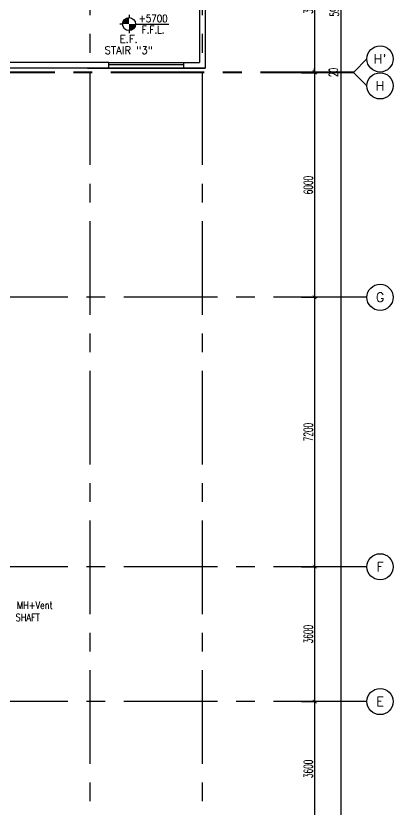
# Model space of a CAD drawing. Extents: x -0.4 to 93.5, y -1.1 to 78.4.
# Drawn here: x 83.44 to 93.53, y 13.67 to 34.87 of the extents above; entities that cross this region are included whole.
import ezdxf
from ezdxf.enums import TextEntityAlignment as Align

# ---------------------------------------------------------------- set-up
doc = ezdxf.new("R2010")
doc.units = 0
doc.header["$MEASUREMENT"] = 0
doc.header["$PDMODE"] = 34
doc.linetypes.add('CENTERX2', pattern=[4, 2.5, -0.5, 0.5, -0.5])
doc.layers.get('0').update_dxf_attribs({"color": 11, "linetype": 'CONTINUOUS'})
doc.layers.get('DEFPOINTS').update_dxf_attribs({"color": 11, "linetype": 'CONTINUOUS'})
for name, color, linetype in [('AX-CR', 11, 'CONTINUOUS'), ('AX-DIM', 11, 'CONTINUOUS'), ('AX-TXT', 11, 'CONTINUOUS'), ('AXES', 11, 'CENTERX2'), ('HAT', 11, 'CONTINUOUS'), ('LEV-PL', 11, 'CONTINUOUS'), ('RM-NAME', 11, 'CONTINUOUS'), ('ROOF', 11, 'CONTINUOUS'), ('WALL', 11, 'CONTINUOUS'), ('WIN', 11, 'CONTINUOUS')]:
    doc.layers.add(name, color=color, linetype=linetype)
doc.styles.add('ROMANS', font='ROMANS.shx', dxfattribs={"width": 0.6})
doc.styles.add('S', font='ROMANS.SHX')
doc.dimstyles.new('STANDARD in', dxfattribs={"dimtxt": 0.24, "dimasz": 0.1, "dimexe": 0.07, "dimexo": 0.05, "dimgap": 0.05, "dimtad": 1, "dimdec": 0, "dimlfac": 1000, "dimzin": 0, "dimdsep": 46, "dimtxsty": 'ROMANS', "dimblk": 'ARCHTICK', "dimcen": 0.05, "dimdle": 0.05, "dimclrd": 7, "dimclre": 7, "dimclrt": 2, "dimadec": 0, "dimazin": 0, "dimtfac": 1, "dimtdec": 0, "dimtmove": 2, "dimatfit": 3, "dimldrblk": 'ARCHTICK', "dimfxl": 0, "dimtolj": 1, "dimtzin": 0, "dimarcsym": 0})

# ---------------------------------------------------------------- blocks, each defined once
blk = doc.blocks.new('_ARCHTICK')
at = {"color": 0, "linetype": 'ByBlock', "const_width": 0.15}
blk.add_lwpolyline([(-0.5, -0.5), (0.5, 0.5)], dxfattribs=at)
blk = doc.blocks.new('*D160')
at = {"layer": 'AX-DIM', "color": 7, "lineweight": -2, "ltscale": 0.3}
for p, q in [((92.132, 64.87), (92.132, 5.45)), ((83.332, 64.82), (92.202, 64.82)), ((83.332, 5.5), (92.202, 5.5))]:
    blk.add_line(p, q, dxfattribs=at)
at = {"layer": 'DEFPOINTS', "color": 0, "ltscale": 0.3}
for p in [(83.282, 64.82), (83.282, 5.5), (92.132, 5.5)]:
    blk.add_point(p, dxfattribs=at)
at = {"layer": 'AX-DIM', "color": 7, "lineweight": -2, "ltscale": 0.3, "xscale": 0.1, "yscale": 0.1, "zscale": 0.1}
for p, rotation in [((92.132, 64.82), 90), ((92.132, 5.5), 270)]:
    blk.add_blockref('_ARCHTICK', p, dxfattribs=dict(at, rotation=rotation))
at = {"layer": 'AX-DIM', "color": 2, "ltscale": 0.3, "insert": (91.962, 35.16), "char_height": 0.24, "attachment_point": 5, "rotation": 90, "style": 'ROMANS'}
blk.add_mtext('\\A1;59320', dxfattribs=at)
blk = doc.blocks.new('*D154')
at = {"layer": 'AX-DIM', "color": 7, "lineweight": -2, "ltscale": 0.3}
for p, q in [((91.082, 27.35), (91.502, 27.35)), ((91.432, 27.4), (91.432, 20.1)), ((91.082, 20.15), (91.502, 20.15))]:
    blk.add_line(p, q, dxfattribs=at)
at = {"layer": 'DEFPOINTS', "color": 0, "ltscale": 0.3}
for p in [(91.032, 27.35), (91.032, 20.15), (91.432, 20.15)]:
    blk.add_point(p, dxfattribs=at)
at = {"layer": 'AX-DIM', "color": 7, "lineweight": -2, "ltscale": 0.3, "xscale": 0.1, "yscale": 0.1, "zscale": 0.1}
for p, rotation in [((91.432, 27.35), 90), ((91.432, 20.15), 270)]:
    blk.add_blockref('_ARCHTICK', p, dxfattribs=dict(at, rotation=rotation))
at = {"layer": 'AX-DIM', "color": 2, "ltscale": 0.3, "insert": (91.262, 23.75), "char_height": 0.24, "attachment_point": 5, "rotation": 90, "style": 'ROMANS'}
blk.add_mtext('\\A1;7200', dxfattribs=at)
blk = doc.blocks.new('AXR')
at = {"layer": 'AX-CR'}
blk.add_circle((350, 0), 350, dxfattribs=at)
at = {"layer": 'AX-TXT', "style": 'ROMANS'}
blk.add_attdef('AX', text='', height=250, dxfattribs=at).set_placement((350, 0), align=Align.MIDDLE)
blk = doc.blocks.new('*D153')
at = {"layer": 'AX-DIM', "color": 7, "lineweight": -2, "ltscale": 0.3}
for p, q in [((91.082, 20.15), (91.502, 20.15)), ((91.432, 20.2), (91.432, 16.5)), ((91.082, 16.55), (91.502, 16.55))]:
    blk.add_line(p, q, dxfattribs=at)
at = {"layer": 'DEFPOINTS', "color": 0, "ltscale": 0.3}
for p in [(91.032, 20.15), (91.032, 16.55), (91.432, 16.55)]:
    blk.add_point(p, dxfattribs=at)
at = {"layer": 'AX-DIM', "color": 7, "lineweight": -2, "ltscale": 0.3, "xscale": 0.1, "yscale": 0.1, "zscale": 0.1}
for p, rotation in [((91.432, 20.15), 90), ((91.432, 16.55), 270)]:
    blk.add_blockref('_ARCHTICK', p, dxfattribs=dict(at, rotation=rotation))
at = {"layer": 'AX-DIM', "color": 2, "ltscale": 0.3, "insert": (91.262, 18.35), "char_height": 0.24, "attachment_point": 5, "rotation": 90, "style": 'ROMANS'}
blk.add_mtext('\\A1;3600', dxfattribs=at)
blk = doc.blocks.new('*D152')
at = {"layer": 'AX-DIM', "color": 7, "lineweight": -2, "ltscale": 0.3}
for p, q in [((91.082, 16.55), (91.502, 16.55)), ((91.432, 16.6), (91.432, 12.9)), ((91.082, 12.95), (91.502, 12.95))]:
    blk.add_line(p, q, dxfattribs=at)
at = {"layer": 'DEFPOINTS', "color": 0, "ltscale": 0.3}
for p in [(91.032, 16.55), (91.032, 12.95), (91.432, 12.95)]:
    blk.add_point(p, dxfattribs=at)
at = {"layer": 'AX-DIM', "color": 7, "lineweight": -2, "ltscale": 0.3, "xscale": 0.1, "yscale": 0.1, "zscale": 0.1}
for p, rotation in [((91.432, 16.55), 90), ((91.432, 12.95), 270)]:
    blk.add_blockref('_ARCHTICK', p, dxfattribs=dict(at, rotation=rotation))
at = {"layer": 'AX-DIM', "color": 2, "ltscale": 0.3, "insert": (91.262, 14.75), "char_height": 0.24, "attachment_point": 5, "rotation": 90, "style": 'ROMANS'}
blk.add_mtext('\\A1;3600', dxfattribs=at)
blk = doc.blocks.new('*D151')
at = {"layer": 'AX-DIM', "color": 7, "lineweight": -2, "ltscale": 0.3}
for p, q in [((91.082, 36.97), (91.502, 36.97)), ((91.432, 37.02), (91.432, 33.32)), ((91.082, 33.37), (91.502, 33.37))]:
    blk.add_line(p, q, dxfattribs=at)
at = {"layer": 'DEFPOINTS', "color": 0, "ltscale": 0.3}
for p in [(91.032, 36.97), (91.032, 33.37), (91.432, 33.37)]:
    blk.add_point(p, dxfattribs=at)
at = {"layer": 'AX-DIM', "color": 7, "lineweight": -2, "ltscale": 0.3, "xscale": 0.1, "yscale": 0.1, "zscale": 0.1}
for p, rotation in [((91.432, 36.97), 90), ((91.432, 33.37), 270)]:
    blk.add_blockref('_ARCHTICK', p, dxfattribs=dict(at, rotation=rotation))
at = {"layer": 'AX-DIM', "color": 2, "ltscale": 0.3, "insert": (91.262, 35.17), "char_height": 0.24, "attachment_point": 5, "rotation": 90, "style": 'ROMANS'}
blk.add_mtext('\\A1;3600', dxfattribs=at)
blk = doc.blocks.new('*D150')
at = {"layer": 'AX-DIM', "color": 7, "lineweight": -2, "ltscale": 0.3}
for p, q in [((91.082, 33.37), (91.502, 33.37)), ((91.082, 33.35), (91.502, 33.35)), ((91.432, 33.37), (91.432, 33.47)), ((91.432, 33.37), (91.432, 33.35)), ((91.432, 33.35), (91.432, 33.25))]:
    blk.add_line(p, q, dxfattribs=at)
at = {"layer": 'DEFPOINTS', "color": 0, "ltscale": 0.3}
for p in [(91.032, 33.37), (91.032, 33.35), (91.432, 33.35)]:
    blk.add_point(p, dxfattribs=at)
at = {"layer": 'AX-DIM', "color": 7, "lineweight": -2, "ltscale": 0.3, "xscale": 0.1, "yscale": 0.1, "zscale": 0.1}
for p, rotation in [((91.432, 33.37), 270), ((91.432, 33.35), 90)]:
    blk.add_blockref('_ARCHTICK', p, dxfattribs=dict(at, rotation=rotation))
at = {"layer": 'AX-DIM', "color": 2, "ltscale": 0.3, "insert": (91.937, 33.36), "char_height": 0.24, "attachment_point": 5, "rotation": 90, "style": 'ROMANS'}
blk.add_mtext('\\A1;20', dxfattribs=at)
blk = doc.blocks.new('*D149')
at = {"layer": 'AX-DIM', "color": 7, "lineweight": -2, "ltscale": 0.3}
for p, q in [((91.082, 33.35), (91.502, 33.35)), ((91.432, 33.4), (91.432, 27.3)), ((91.082, 27.35), (91.502, 27.35))]:
    blk.add_line(p, q, dxfattribs=at)
at = {"layer": 'DEFPOINTS', "color": 0, "ltscale": 0.3}
for p in [(91.032, 33.35), (91.032, 27.35), (91.432, 27.35)]:
    blk.add_point(p, dxfattribs=at)
at = {"layer": 'AX-DIM', "color": 7, "lineweight": -2, "ltscale": 0.3, "xscale": 0.1, "yscale": 0.1, "zscale": 0.1}
for p, rotation in [((91.432, 33.35), 90), ((91.432, 27.35), 270)]:
    blk.add_blockref('_ARCHTICK', p, dxfattribs=dict(at, rotation=rotation))
at = {"layer": 'AX-DIM', "color": 2, "ltscale": 0.3, "insert": (91.262, 30.35), "char_height": 0.24, "attachment_point": 5, "rotation": 90, "style": 'ROMANS'}
blk.add_mtext('\\A1;6000', dxfattribs=at)
blk = doc.blocks.new('LEV1')
at = {"layer": 'LEV-PL'}
for p, q in [((0, 245), (0, 175)), ((-175, 0), (-245, 0)), ((175, 0), (1061, 0)), ((0, -175), (0, -245))]:
    blk.add_line(p, q, dxfattribs=at)
at = {"layer": 'LEV-PL', "const_width": 175}
for points in [[(-88, 0, -0.414214), (0, 88, -1)], [(88, 0, -0.414214), (0, -88, -1)]]:
    blk.add_lwpolyline(points, format="xyb", dxfattribs=at)
at = {"layer": 'LEV-PL'}
blk.add_circle((0, 0), 175, dxfattribs=at)
at = {"layer": 'LEV-PL', "color": 4, "style": 'S', "width": 0.85}
for tag, p in [('+0000', (646, 50)), ('F.F.L.', (646, -250))]:
    blk.add_attdef(tag, text='', height=200, dxfattribs=at).set_placement(p, align=Align.CENTER)

msp = doc.modelspace()

# ---------------------------------------------------------------- linework, layer by layer
at = {"layer": 'AXES'}
for p, q in [((85.4324, -1.1143), (85.4324, 77.6984)), ((88.4324, -1.1143), (88.4324, 77.6984)), ((92.4824, 33.37), (92.8324, 33.72)), ((92.4824, 33.37), (30.1924, 33.37)), ((92.4824, 33.35), (30.1924, 33.35)), ((92.4824, 33.35), (92.8324, 33)), ((92.8324, 27.35), (40.7424, 27.35)), ((92.8324, 20.15), (40.7424, 20.15)), ((92.8324, 16.55), (40.7424, 16.55))]:
    msp.add_line(p, q, dxfattribs=at)
at = {"layer": 'ROOF'}
for p, q in [((85.9324, 33.62), (83.2824, 33.62)), ((88.5074, 33.47), (83.2824, 33.47))]:
    msp.add_line(p, q, dxfattribs=at)
at = {"layer": 'WALL'}
for p, q in [((88.3574, 39.2455), (88.3574, 33.62)), ((88.5074, 39.2455), (88.5074, 33.47)), ((85.9324, 33.47), (85.9324, 33.62)), ((87.9324, 33.47), (87.9324, 33.62)), ((87.9324, 33.62), (88.3574, 33.62)), ((85.3574, 33.47), (85.9324, 33.47)), ((87.9324, 33.47), (88.5074, 33.47))]:
    msp.add_line(p, q, dxfattribs=at)
at = {"layer": 'WIN'}
for p, q in [((85.9324, 33.62), (87.9324, 33.62)), ((85.9324, 33.57), (87.9324, 33.57)), ((85.9324, 33.47), (87.9324, 33.47))]:
    msp.add_line(p, q, dxfattribs=at)

# ---------------------------------------------------------------- block references
at = {"layer": 'AXES', "xscale": 0.001, "yscale": 0.001, "zscale": 0.001}
for p, values in [((92.8324, 33.72), {'AX': "H'"}), ((92.8324, 33), {'AX': 'H'}), ((92.8324, 27.35), {'AX': 'G'}), ((92.8324, 20.15), {'AX': 'F'}), ((92.8324, 16.55), {'AX': 'E'})]:
    msp.add_blockref('AXR', p, dxfattribs=at).add_auto_attribs(values)
at = {"layer": 'HAT', "xscale": 0.001, "yscale": 0.001, "zscale": 0.001}
msp.add_blockref('LEV1', (86.4706, 34.651), dxfattribs=at).add_auto_attribs({'F.F.L.': 'F.F.L.', '+0000': '+5700'})

# ---------------------------------------------------------------- texts
at = {"layer": 'RM-NAME', "style": 'ROMANS'}
for s, p in [('E.F.', (86.4626, 34.2508)), ('STAIR "3"', (86.4626, 33.9508))]:
    msp.add_text(s, height=0.2, dxfattribs=at).set_placement(p, align=Align.MIDDLE)
at = {"layer": 'RM-NAME', "style": 'ROMANS', "width": 0.8}
for s, p in [('MH+Vent', (83.9504, 19.1244)), ('SHAFT', (83.7602, 18.7968))]:
    msp.add_text(s, height=0.2, dxfattribs=at).set_placement(p, align=Align.MIDDLE)

# ---------------------------------------------------------------- dimensions: what is measured, and where the dimension line sits
at = {"layer": 'AX-DIM'}
for base, p1, p2, picture, middle in [((92.1324, 5.5), (83.2824, 64.82), (83.2824, 5.5), '*D160', (91.9624, 35.16)), ((91.4324, 33.37), (91.0324, 36.97), (91.0324, 33.37), '*D151', (91.2624, 35.17)), ((91.4324, 33.35), (91.0324, 33.37), (91.0324, 33.35), '*D150', (91.9374, 33.36)), ((91.4324, 27.35), (91.0324, 33.35), (91.0324, 27.35), '*D149', (91.2624, 30.35)), ((91.4324, 20.15), (91.0324, 27.35), (91.0324, 20.15), '*D154', (91.2624, 23.75)), ((91.4324, 16.55), (91.0324, 20.15), (91.0324, 16.55), '*D153', (91.2624, 18.35)), ((91.4324, 12.95), (91.0324, 16.55), (91.0324, 12.95), '*D152', (91.2624, 14.75))]:
    dim = msp.add_linear_dim(base=base, p1=p1, p2=p2, angle=270, dimstyle='STANDARD in', dxfattribs=at)
    dim.commit()
    dim.dimension.update_dxf_attribs({"geometry": picture, "text_midpoint": middle})

doc.saveas('drawing.dxf')
